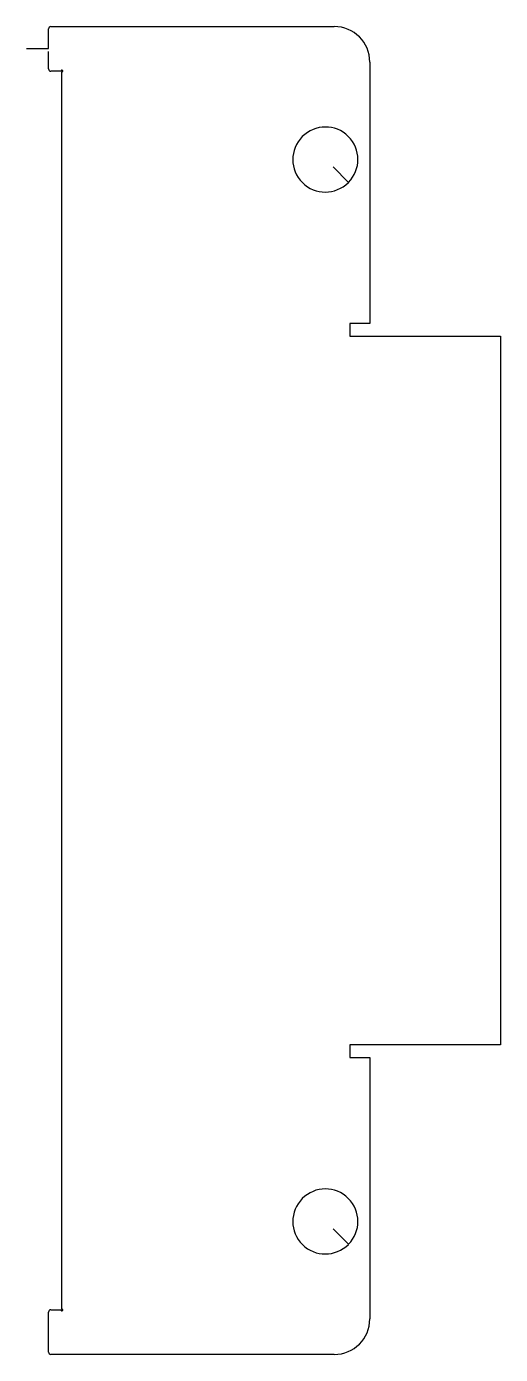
# Model space of a CAD drawing. Extents: x 863 to 970, y 442 to 742.
import ezdxf

# ---------------------------------------------------------------- set-up
doc = ezdxf.new("R2010")
doc.units = 0

msp = doc.modelspace()

# ---------------------------------------------------------------- linework, layer by layer
for p, q in [((867.57, 737.47), (867.57, 741.9)), ((868.12, 742.45), (932.12, 742.45)), ((862.62, 737.47), (867.57, 737.47)), ((867.57, 732.9), (867.57, 736.82)), ((870.42, 732.35), (868.12, 732.35)), ((940.17, 734.4), (940.17, 675.35)), ((870.57, 452.59), (870.57, 732.21)), ((931.85, 710.74), (935.35, 707.24)), ((940.17, 675.35), (935.67, 675.35)), ((935.67, 675.35), (935.67, 672.45)), ((935.67, 672.45), (969.67, 672.45)), ((969.67, 672.45), (969.67, 512.35)), ((969.67, 512.35), (935.67, 512.35)), ((935.67, 512.35), (935.67, 509.45)), ((935.67, 509.45), (940.17, 509.45)), ((940.17, 509.45), (940.17, 450.4)), ((931.85, 470.74), (935.35, 467.24)), ((867.57, 442.9), (867.57, 451.9)), ((868.12, 452.45), (870.42, 452.45)), ((932.12, 442.35), (868.12, 442.35))]:
    msp.add_line(p, q)
for centre, radius, start, end in [((868.12, 741.9), 0.55, 90, 180), ((932.12, 734.4), 8.05, 360, 90), ((868.12, 732.9), 0.55, 180, 270), ((870.62, 732.4), 0.196, 255.2564, 194.0362), ((930.12, 712.4), 7.35, 315.386, 315), ((930.12, 472.4), 7.35, 315.386, 315), ((868.12, 451.9), 0.55, 90, 180), ((870.62, 452.4), 0.206, 165.9638, 104.7436), ((932.12, 450.4), 8.05, 270, 0), ((868.12, 442.9), 0.55, 180, 270)]:
    msp.add_arc(centre, radius, start, end)

doc.saveas('drawing.dxf')
